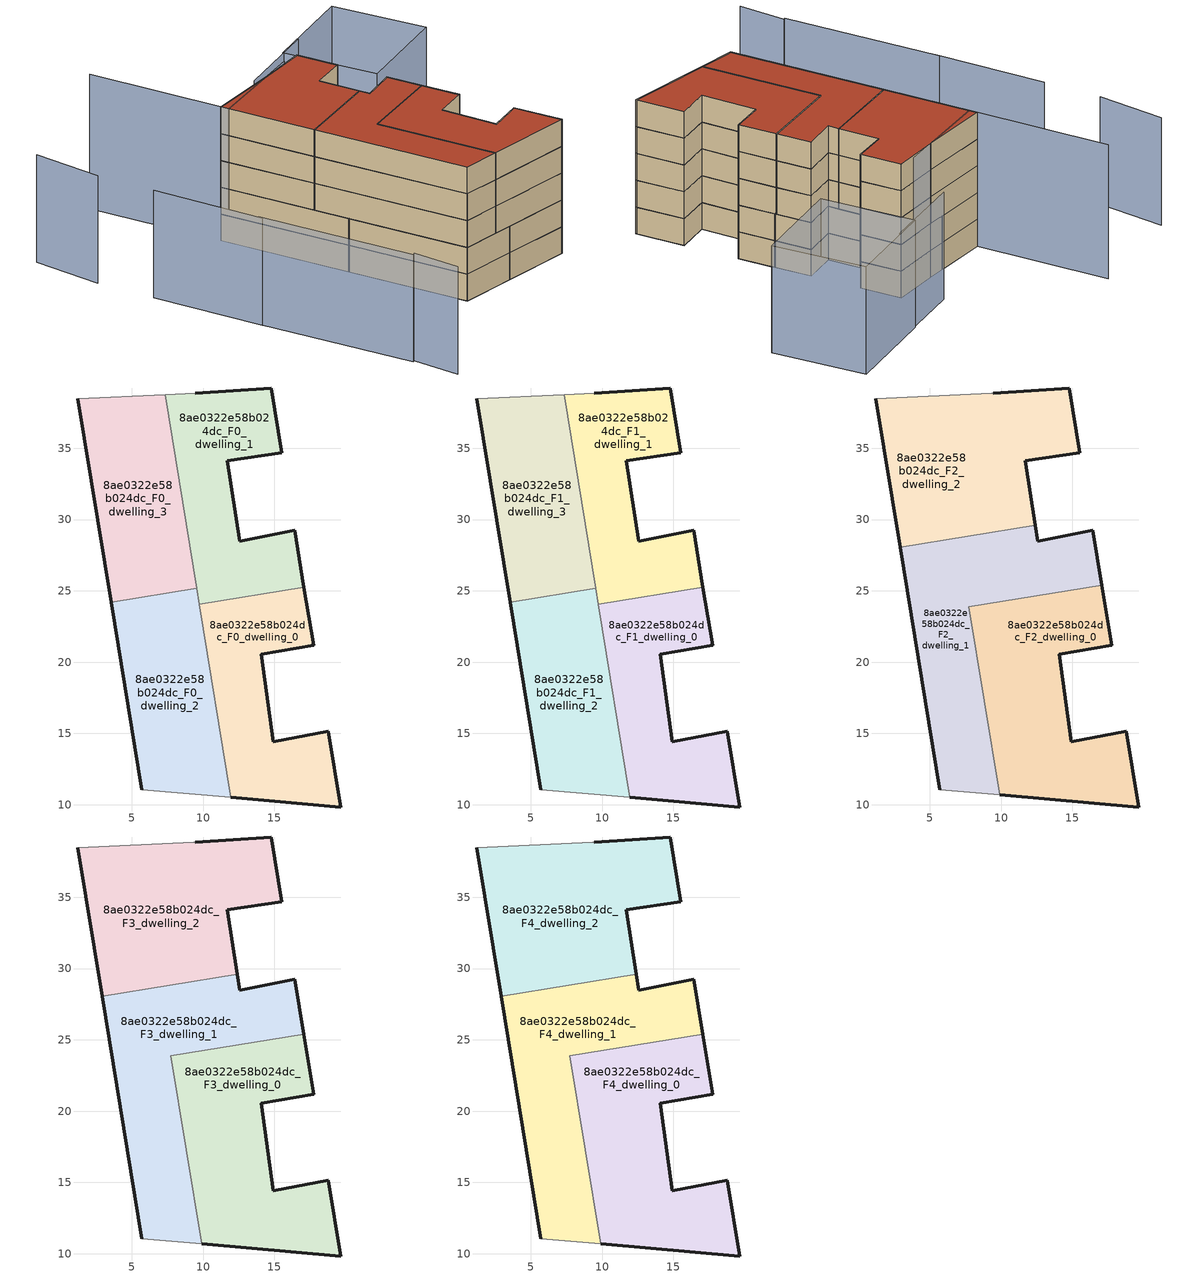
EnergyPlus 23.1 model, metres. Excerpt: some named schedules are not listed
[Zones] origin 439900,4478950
8ae0322e58b024dc_F0_dwelling_0
 floor ground (EU_floor_Construction): 19.64,9.84 18.76,15.17 14.9,14.42 14.08,20.57 17.74,21.17 17.07,25.24 9.74,24.04 11.95,10.52 z0
 wall outside (EU_wall_Construction): 17.07,25.24 17.74,21.17 14.08,20.57 14.9,14.42 18.76,15.17 19.64,9.84 11.95,10.52 z0:3
 wall to 8ae0322e58b024dc_F0_dwelling_1 (EU_wall_Construction): 9.74,24.04 17.07,25.24 z0:3
 wall to 8ae0322e58b024dc_F0_dwelling_2 (EU_wall_Construction): 11.95,10.52 9.74,24.04 z0:3
8ae0322e58b024dc_F0_dwelling_1
 floor ground (EU_floor_Construction): 17.07,25.24 16.41,29.24 12.57,28.46 11.69,34.11 15.5,34.7 14.76,39.22 9.44,38.84 7.34,38.75 9.74,24.04 z0
 wall outside (EU_wall_Construction): 9.44,38.84 14.76,39.22 15.5,34.7 11.69,34.11 12.57,28.46 16.41,29.24 17.07,25.24 z0:3
 wall adiabatic (EU_wall_Construction): 7.34,38.75 9.44,38.84 z0:3
 wall to 8ae0322e58b024dc_F0_dwelling_3 (EU_wall_Construction): 9.56,25.19 7.34,38.75 z0:3
 wall to 8ae0322e58b024dc_F0_dwelling_2 (EU_wall_Construction): 9.74,24.04 9.56,25.19 z0:3
8ae0322e58b024dc_F0_dwelling_2
 floor ground (EU_floor_Construction): 11.95,10.52 9.56,25.19 3.55,24.21 5.7,11.07 z0
 wall outside (EU_wall_Construction): 5.7,11.07 3.55,24.21 z0:3
 wall to 8ae0322e58b024dc_F0_dwelling_3 (EU_wall_Construction): 3.55,24.21 9.56,25.19 z0:3
 wall adiabatic (EU_wall_Construction): 11.95,10.52 5.7,11.07 z0:3
8ae0322e58b024dc_F0_dwelling_3
 floor ground (EU_floor_Construction): 9.56,25.19 7.34,38.75 1.22,38.46 3.55,24.21 z0
 wall outside (EU_wall_Construction): 3.55,24.21 1.22,38.46 z0:3
 wall adiabatic (EU_wall_Construction): 1.22,38.46 7.34,38.75 z0:3
8ae0322e58b024dc_F1_dwelling_0
 floor to 8ae0322e58b024dc_F0_dwelling_0 (EU_floor_Construction): 19.64,9.84 18.76,15.17 14.9,14.42 14.08,20.57 17.74,21.17 17.07,25.24 9.74,24.04 11.95,10.52 z3
 wall outside (EU_wall_Construction): 17.07,25.24 17.74,21.17 14.08,20.57 14.9,14.42 18.76,15.17 19.64,9.84 11.95,10.52 z3:6
 wall to 8ae0322e58b024dc_F1_dwelling_1 (EU_wall_Construction): 9.74,24.04 17.07,25.24 z3:6
 wall to 8ae0322e58b024dc_F1_dwelling_2 (EU_wall_Construction): 11.95,10.52 9.74,24.04 z3:6
8ae0322e58b024dc_F1_dwelling_1
 floor to 8ae0322e58b024dc_F0_dwelling_1 (EU_floor_Construction): 17.07,25.24 16.41,29.24 12.57,28.46 11.69,34.11 15.5,34.7 14.76,39.22 9.44,38.84 7.34,38.75 9.74,24.04 z3
 wall outside (EU_wall_Construction): 9.44,38.84 14.76,39.22 15.5,34.7 11.69,34.11 12.57,28.46 16.41,29.24 17.07,25.24 z3:6
 wall adiabatic (EU_wall_Construction): 7.34,38.75 9.44,38.84 z3:6
 wall to 8ae0322e58b024dc_F1_dwelling_3 (EU_wall_Construction): 9.56,25.19 7.34,38.75 z3:6
 wall to 8ae0322e58b024dc_F1_dwelling_2 (EU_wall_Construction): 9.74,24.04 9.56,25.19 z3:6
8ae0322e58b024dc_F1_dwelling_2
 floor to 8ae0322e58b024dc_F0_dwelling_2 (EU_floor_Construction): 11.95,10.52 9.56,25.19 3.55,24.21 5.7,11.07 z3
 wall outside (EU_wall_Construction): 5.7,11.07 3.55,24.21 z3:6
 wall to 8ae0322e58b024dc_F1_dwelling_3 (EU_wall_Construction): 3.55,24.21 9.56,25.19 z3:6
 wall adiabatic (EU_wall_Construction): 11.95,10.52 5.7,11.07 z3:6
8ae0322e58b024dc_F1_dwelling_3
 floor to 8ae0322e58b024dc_F0_dwelling_3 (EU_floor_Construction): 9.56,25.19 7.34,38.75 1.22,38.46 3.55,24.21 z3
 wall outside (EU_wall_Construction): 3.55,24.21 1.22,38.46 z3:6
 wall adiabatic (EU_wall_Construction): 1.22,38.46 7.34,38.75 z3:6
8ae0322e58b024dc_F2_dwelling_0
 floor to 8ae0322e58b024dc_F1_dwelling_0 (EU_floor_Construction): 19.64,9.84 18.76,15.17 14.9,14.42 14.08,20.57 17.74,21.17 17.07,25.24 9.74,24.04 11.95,10.52 z6
 floor to 8ae0322e58b024dc_F1_dwelling_2 (EU_floor_Construction): 11.95,10.52 9.72,24.21 7.73,23.88 9.89,10.7 z6
 floor to 8ae0322e58b024dc_F1_dwelling_1 (EU_floor_Construction): 17.07,25.24 17.04,25.4 9.72,24.21 9.74,24.04 z6
 wall outside (EU_wall_Construction): 17.04,25.41 17.74,21.17 14.08,20.57 14.9,14.42 18.76,15.17 19.64,9.84 9.89,10.7 z6:9
 wall to 8ae0322e58b024dc_F2_dwelling_1 (EU_wall_Construction): 9.89,10.7 7.73,23.88 17.04,25.41 z6:9
8ae0322e58b024dc_F2_dwelling_1
 floor to 8ae0322e58b024dc_F1_dwelling_2 (EU_floor_Construction): 9.89,10.7 7.73,23.88 9.72,24.21 9.56,25.19 3.55,24.21 5.7,11.07 z6
 floor to 8ae0322e58b024dc_F1_dwelling_1 (EU_floor_Construction): 17.04,25.4 16.41,29.24 12.57,28.46 12.39,29.61 8.92,29.05 9.72,24.21 z6
 floor to 8ae0322e58b024dc_F1_dwelling_3 (EU_floor_Construction): 9.56,25.19 8.92,29.05 2.92,28.07 3.55,24.21 z6
 wall outside (EU_wall_Construction): 5.7,11.07 2.92,28.07 / 12.39,29.61 12.57,28.46 16.41,29.24 17.04,25.41 z6:9
 wall adiabatic (EU_wall_Construction): 9.89,10.7 5.7,11.07 z6:9
 wall to 8ae0322e58b024dc_F2_dwelling_2 (EU_wall_Construction): 2.92,28.07 12.39,29.61 z6:9
8ae0322e58b024dc_F2_dwelling_2
 floor to 8ae0322e58b024dc_F1_dwelling_1 (EU_floor_Construction): 12.39,29.61 11.69,34.11 15.5,34.7 14.76,39.22 9.44,38.84 9.34,38.84 7.34,38.75 8.92,29.05 z6
 floor to 8ae0322e58b024dc_F1_dwelling_3 (EU_floor_Construction): 8.92,29.05 7.34,38.75 1.22,38.46 2.92,28.07 z6
 wall outside (EU_wall_Construction): 2.92,28.07 1.22,38.46 / 9.44,38.84 14.76,39.22 15.5,34.7 11.69,34.11 12.39,29.61 z6:9
 wall adiabatic (EU_wall_Construction): 1.22,38.46 9.34,38.84 9.44,38.84 z6:9
8ae0322e58b024dc_F3_dwelling_0
 floor to 8ae0322e58b024dc_F2_dwelling_0 (EU_floor_Construction): 19.64,9.84 18.76,15.17 14.9,14.42 14.08,20.57 17.74,21.17 17.04,25.41 7.73,23.88 9.89,10.7 z9
 wall outside (EU_wall_Construction): 17.04,25.41 17.74,21.17 14.08,20.57 14.9,14.42 18.76,15.17 19.64,9.84 9.89,10.7 z9:12
 wall to 8ae0322e58b024dc_F3_dwelling_1 (EU_wall_Construction): 9.89,10.7 7.73,23.88 17.04,25.41 z9:12
8ae0322e58b024dc_F3_dwelling_1
 floor to 8ae0322e58b024dc_F2_dwelling_1 (EU_floor_Construction): 9.89,10.7 7.73,23.88 17.04,25.41 16.41,29.24 12.57,28.46 12.39,29.61 2.92,28.07 5.7,11.07 z9
 wall outside (EU_wall_Construction): 5.7,11.07 2.92,28.07 / 12.39,29.61 12.57,28.46 16.41,29.24 17.04,25.41 z9:12
 wall adiabatic (EU_wall_Construction): 9.89,10.7 5.7,11.07 z9:12
 wall to 8ae0322e58b024dc_F3_dwelling_2 (EU_wall_Construction): 2.92,28.07 12.39,29.61 z9:12
8ae0322e58b024dc_F3_dwelling_2
 floor to 8ae0322e58b024dc_F2_dwelling_2 (EU_floor_Construction): 12.39,29.61 11.69,34.11 15.5,34.7 14.76,39.22 9.44,38.84 9.34,38.84 1.22,38.46 2.92,28.07 z9
 wall outside (EU_wall_Construction): 2.92,28.07 1.22,38.46 / 9.44,38.84 14.76,39.22 15.5,34.7 11.69,34.11 12.39,29.61 z9:12
 wall adiabatic (EU_wall_Construction): 1.22,38.46 9.34,38.84 9.44,38.84 z9:12
8ae0322e58b024dc_F4_dwelling_0
 floor to 8ae0322e58b024dc_F3_dwelling_0 (EU_floor_Construction): 19.64,9.84 18.76,15.17 14.9,14.42 14.08,20.57 17.74,21.17 17.04,25.41 7.73,23.88 9.89,10.7 z12
 wall outside (EU_wall_Construction): 17.04,25.41 17.74,21.17 14.08,20.57 14.9,14.42 18.76,15.17 19.64,9.84 9.89,10.7 z12:15
 wall to 8ae0322e58b024dc_F4_dwelling_1 (EU_wall_Construction): 9.89,10.7 7.73,23.88 17.04,25.41 z12:15
 roof outside (EU_roof_Construction): 17.04,25.41 17.74,21.17 14.08,20.57 14.9,14.42 18.76,15.17 19.64,9.84 9.89,10.7 7.73,23.88 z15
8ae0322e58b024dc_F4_dwelling_1
 floor to 8ae0322e58b024dc_F3_dwelling_1 (EU_floor_Construction): 9.89,10.7 7.73,23.88 17.04,25.41 16.41,29.24 12.57,28.46 12.39,29.61 2.92,28.07 5.7,11.07 z12
 wall outside (EU_wall_Construction): 5.7,11.07 2.92,28.07 / 12.39,29.61 12.57,28.46 16.41,29.24 17.04,25.41 z12:15
 wall adiabatic (EU_wall_Construction): 9.89,10.7 5.7,11.07 z12:15
 wall to 8ae0322e58b024dc_F4_dwelling_2 (EU_wall_Construction): 2.92,28.07 12.39,29.61 z12:15
 roof outside (EU_roof_Construction): 16.41,29.24 17.04,25.41 7.73,23.88 9.89,10.7 5.7,11.07 2.92,28.07 12.39,29.61 12.57,28.46 z15
8ae0322e58b024dc_F4_dwelling_2
 floor to 8ae0322e58b024dc_F3_dwelling_2 (EU_floor_Construction): 12.39,29.61 11.69,34.11 15.5,34.7 14.76,39.22 9.44,38.84 9.34,38.84 1.22,38.46 2.92,28.07 z12
 wall outside (EU_wall_Construction): 2.92,28.07 1.22,38.46 / 9.44,38.84 14.76,39.22 15.5,34.7 11.69,34.11 12.39,29.61 z12:15
 wall adiabatic (EU_wall_Construction): 1.22,38.46 9.34,38.84 9.44,38.84 z12:15
 roof outside (EU_roof_Construction): 14.76,39.22 15.5,34.7 11.69,34.11 12.39,29.61 2.92,28.07 1.22,38.46 9.34,38.84 9.44,38.84 z15
shading: 5.7,11.06 15.64,12.57 / -7.71,7.49 -7.4,2.29 / -10.8,24.53 -7.98,7.39 / -12.54,36.34 -10.8,24.09 / -13.45,50.22 -13.42,42.62 / 22.12,44.68 12.39,42.75 / 18.89,44.16 29.89,46.38 / 29.89,46.38 31.95,36.14 / 31.95,36.14 20.96,33.92 / 20.96,33.92 18.89,44.16 z0:12; 12.94,39.39 1.36,37.57 / 1.36,37.57 -1.08,53.06 z0:15
[Building]
EU S2 Campaign: North Axis=0; Terrain=City; Solar Distribution=FullExterior
[Site:Location]
Madrid: Latitude=40.5; Longitude=-3.5; Time Zone=1; Elevation=609
[SizingPeriod:WeatherFileDays]
AnnualSizingPeriod: Begin Month=1; Begin Day of Month=1; End Month=12; End Day of Month=31; Day of Week for Start Day=Monday; Use Weather File Daylight Saving Period=No; Use Weather File Rain and Snow Indicators=No
[MATERIAL]
EU_InternalMass_Material: Roughness=MediumRough; Thickness=0.1; Conductivity=1; Density=1800; Specific Heat=900; Thermal Absorptance=0.9; Solar Absorptance=0.7; Visible Absorptance=0.7
[MATERIAL:NOMASS] Roughness=MediumRough; Thermal Absorptance=0.9; Solar Absorptance=0.7; Visible Absorptance=0.7
Name | Thermal Resistance
EU_wall_NoMass | 0.609216
EU_roof_NoMass | 0.513268
EU_floor_NoMass | 0.568163
[CONSTRUCTION]
EU_wall_Construction: EU_wall_NoMass
EU_roof_Construction: EU_roof_NoMass
EU_floor_Construction: EU_floor_NoMass
EU_InternalMass_Construction: EU_InternalMass_Material
[ZONE] Type=1; Multiplier=1; Ceiling Height=autocalculate; Floor Area=autocalculate; Part of Total Floor Area=Yes
Name | Volume
8ae0322e58b024dc_F0_dwelling_0; 8ae0322e58b024dc_F1_dwelling_0 | 257.137
8ae0322e58b024dc_F2_dwelling_0; 8ae0322e58b024dc_F3_dwelling_0; 8ae0322e58b024dc_F4_dwelling_0 | 342.912
8ae0322e58b024dc_F0_dwelling_1; 8ae0322e58b024dc_F1_dwelling_1 | 257.155
8ae0322e58b024dc_F2_dwelling_1; 8ae0322e58b024dc_F3_dwelling_1; 8ae0322e58b024dc_F4_dwelling_1 | 342.875
8ae0322e58b024dc_F0_dwelling_2; 8ae0322e58b024dc_F1_dwelling_2; 8ae0322e58b024dc_F0_dwelling_3; 8ae0322e58b024dc_F1_dwelling_3 | 257.174
8ae0322e58b024dc_F2_dwelling_2; 8ae0322e58b024dc_F3_dwelling_2; 8ae0322e58b024dc_F4_dwelling_2 | 342.863
[INTERNALMASS] Construction=EU_InternalMass_Construction
Name | Zone or ZoneList | Surface Area
8ae0322e58b024dc_F0_dwelling_0_EU_InternalMass | 8ae0322e58b024dc_F0_dwelling_0 | 85.7123
8ae0322e58b024dc_F0_dwelling_1_EU_InternalMass | 8ae0322e58b024dc_F0_dwelling_1 | 85.7186
8ae0322e58b024dc_F0_dwelling_2_EU_InternalMass | 8ae0322e58b024dc_F0_dwelling_2 | 85.7248
8ae0322e58b024dc_F0_dwelling_3_EU_InternalMass | 8ae0322e58b024dc_F0_dwelling_3 | 85.7246
8ae0322e58b024dc_F1_dwelling_0_EU_InternalMass | 8ae0322e58b024dc_F1_dwelling_0 | 85.7123
8ae0322e58b024dc_F1_dwelling_1_EU_InternalMass | 8ae0322e58b024dc_F1_dwelling_1 | 85.7186
8ae0322e58b024dc_F1_dwelling_2_EU_InternalMass | 8ae0322e58b024dc_F1_dwelling_2 | 85.7248
8ae0322e58b024dc_F1_dwelling_3_EU_InternalMass | 8ae0322e58b024dc_F1_dwelling_3 | 85.7246
8ae0322e58b024dc_F2_dwelling_0_EU_InternalMass | 8ae0322e58b024dc_F2_dwelling_0 | 114.303
8ae0322e58b024dc_F2_dwelling_1_EU_InternalMass | 8ae0322e58b024dc_F2_dwelling_1 | 114.291
8ae0322e58b024dc_F2_dwelling_2_EU_InternalMass | 8ae0322e58b024dc_F2_dwelling_2 | 114.286
8ae0322e58b024dc_F3_dwelling_0_EU_InternalMass | 8ae0322e58b024dc_F3_dwelling_0 | 114.303
8ae0322e58b024dc_F3_dwelling_1_EU_InternalMass | 8ae0322e58b024dc_F3_dwelling_1 | 114.291
8ae0322e58b024dc_F3_dwelling_2_EU_InternalMass | 8ae0322e58b024dc_F3_dwelling_2 | 114.286
8ae0322e58b024dc_F4_dwelling_0_EU_InternalMass | 8ae0322e58b024dc_F4_dwelling_0 | 114.303
8ae0322e58b024dc_F4_dwelling_1_EU_InternalMass | 8ae0322e58b024dc_F4_dwelling_1 | 114.291
8ae0322e58b024dc_F4_dwelling_2_EU_InternalMass | 8ae0322e58b024dc_F4_dwelling_2 | 114.286
[OTHEREQUIPMENT] Fuel Type=Electricity; Design Level Calculation Method=Watts/Area; Power per Zone Floor Area=1; Fraction Latent=0; Fraction Radiant=0; Fraction Lost=0; Carbon Dioxide Generation Rate=0; EndUse Subcategory=EU_Step8_InternalGains
Name | Zone or ZoneList or Space or SpaceList | Schedule
EU_Step8_InternalGain_8ae0322e58b024dc_F0_dwelling_0_f000 | 8ae0322e58b024dc_F0_dwelling_0 | EU_Step8_GainSchedule_8ae0322e58b024dc_F0_dwelling_0_f000
EU_Step8_InternalGain_8ae0322e58b024dc_F0_dwelling_1_f000 | 8ae0322e58b024dc_F0_dwelling_1 | EU_Step8_GainSchedule_8ae0322e58b024dc_F0_dwelling_1_f000
EU_Step8_InternalGain_8ae0322e58b024dc_F0_dwelling_2_f000 | 8ae0322e58b024dc_F0_dwelling_2 | EU_Step8_GainSchedule_8ae0322e58b024dc_F0_dwelling_2_f000
EU_Step8_InternalGain_8ae0322e58b024dc_F0_dwelling_3_f000 | 8ae0322e58b024dc_F0_dwelling_3 | EU_Step8_GainSchedule_8ae0322e58b024dc_F0_dwelling_3_f000
EU_Step8_InternalGain_8ae0322e58b024dc_F1_dwelling_0_f000 | 8ae0322e58b024dc_F1_dwelling_0 | EU_Step8_GainSchedule_8ae0322e58b024dc_F1_dwelling_0_f000
EU_Step8_InternalGain_8ae0322e58b024dc_F1_dwelling_1_f000 | 8ae0322e58b024dc_F1_dwelling_1 | EU_Step8_GainSchedule_8ae0322e58b024dc_F1_dwelling_1_f000
EU_Step8_InternalGain_8ae0322e58b024dc_F1_dwelling_2_f000 | 8ae0322e58b024dc_F1_dwelling_2 | EU_Step8_GainSchedule_8ae0322e58b024dc_F1_dwelling_2_f000
EU_Step8_InternalGain_8ae0322e58b024dc_F1_dwelling_3_f000 | 8ae0322e58b024dc_F1_dwelling_3 | EU_Step8_GainSchedule_8ae0322e58b024dc_F1_dwelling_3_f000
EU_Step8_InternalGain_8ae0322e58b024dc_F2_dwelling_0_f000 | 8ae0322e58b024dc_F2_dwelling_0 | EU_Step8_GainSchedule_8ae0322e58b024dc_F2_dwelling_0_f000
EU_Step8_InternalGain_8ae0322e58b024dc_F2_dwelling_1_f000 | 8ae0322e58b024dc_F2_dwelling_1 | EU_Step8_GainSchedule_8ae0322e58b024dc_F2_dwelling_1_f000
EU_Step8_InternalGain_8ae0322e58b024dc_F2_dwelling_2_f000 | 8ae0322e58b024dc_F2_dwelling_2 | EU_Step8_GainSchedule_8ae0322e58b024dc_F2_dwelling_2_f000
EU_Step8_InternalGain_8ae0322e58b024dc_F3_dwelling_0_f000 | 8ae0322e58b024dc_F3_dwelling_0 | EU_Step8_GainSchedule_8ae0322e58b024dc_F3_dwelling_0_f000
EU_Step8_InternalGain_8ae0322e58b024dc_F3_dwelling_1_f000 | 8ae0322e58b024dc_F3_dwelling_1 | EU_Step8_GainSchedule_8ae0322e58b024dc_F3_dwelling_1_f000
EU_Step8_InternalGain_8ae0322e58b024dc_F3_dwelling_2_f000 | 8ae0322e58b024dc_F3_dwelling_2 | EU_Step8_GainSchedule_8ae0322e58b024dc_F3_dwelling_2_f000
EU_Step8_InternalGain_8ae0322e58b024dc_F4_dwelling_0_f000 | 8ae0322e58b024dc_F4_dwelling_0 | EU_Step8_GainSchedule_8ae0322e58b024dc_F4_dwelling_0_f000
EU_Step8_InternalGain_8ae0322e58b024dc_F4_dwelling_1_f000 | 8ae0322e58b024dc_F4_dwelling_1 | EU_Step8_GainSchedule_8ae0322e58b024dc_F4_dwelling_1_f000
EU_Step8_InternalGain_8ae0322e58b024dc_F4_dwelling_2_f000 | 8ae0322e58b024dc_F4_dwelling_2 | EU_Step8_GainSchedule_8ae0322e58b024dc_F4_dwelling_2_f000
[ZONEVENTILATION:DESIGNFLOWRATE] Schedule=EU_AlwaysOn; Design Flow Rate Calculation Method=AirChanges/Hour; Air Changes per Hour=0.752966; Ventilation Type=Natural; Fan Pressure Rise=0; Fan Total Efficiency=1; Constant Term Coefficient=1; Temperature Term Coefficient=0; Velocity Term Coefficient=0; Velocity Squared Term Coefficient=0; Minimum Indoor Temperature=-100; Maximum Indoor Temperature=100; Delta Temperature=-100; Minimum Outdoor Temperature=-100; Maximum Outdoor Temperature=100; Maximum Wind Speed=40
Name | Zone or ZoneList or Space or SpaceList
EU_ConstantAir_8ae0322e58b024dc_F0_dwelling_0 | 8ae0322e58b024dc_F0_dwelling_0
EU_ConstantAir_8ae0322e58b024dc_F0_dwelling_1 | 8ae0322e58b024dc_F0_dwelling_1
EU_ConstantAir_8ae0322e58b024dc_F0_dwelling_2 | 8ae0322e58b024dc_F0_dwelling_2
EU_ConstantAir_8ae0322e58b024dc_F0_dwelling_3 | 8ae0322e58b024dc_F0_dwelling_3
EU_ConstantAir_8ae0322e58b024dc_F1_dwelling_0 | 8ae0322e58b024dc_F1_dwelling_0
EU_ConstantAir_8ae0322e58b024dc_F1_dwelling_1 | 8ae0322e58b024dc_F1_dwelling_1
EU_ConstantAir_8ae0322e58b024dc_F1_dwelling_2 | 8ae0322e58b024dc_F1_dwelling_2
EU_ConstantAir_8ae0322e58b024dc_F1_dwelling_3 | 8ae0322e58b024dc_F1_dwelling_3
EU_ConstantAir_8ae0322e58b024dc_F2_dwelling_0 | 8ae0322e58b024dc_F2_dwelling_0
EU_ConstantAir_8ae0322e58b024dc_F2_dwelling_1 | 8ae0322e58b024dc_F2_dwelling_1
EU_ConstantAir_8ae0322e58b024dc_F2_dwelling_2 | 8ae0322e58b024dc_F2_dwelling_2
EU_ConstantAir_8ae0322e58b024dc_F3_dwelling_0 | 8ae0322e58b024dc_F3_dwelling_0
EU_ConstantAir_8ae0322e58b024dc_F3_dwelling_1 | 8ae0322e58b024dc_F3_dwelling_1
EU_ConstantAir_8ae0322e58b024dc_F3_dwelling_2 | 8ae0322e58b024dc_F3_dwelling_2
EU_ConstantAir_8ae0322e58b024dc_F4_dwelling_0 | 8ae0322e58b024dc_F4_dwelling_0
EU_ConstantAir_8ae0322e58b024dc_F4_dwelling_1 | 8ae0322e58b024dc_F4_dwelling_1
EU_ConstantAir_8ae0322e58b024dc_F4_dwelling_2 | 8ae0322e58b024dc_F4_dwelling_2
[HVACTEMPLATE:THERMOSTAT] Constant Heating Setpoint=20; Constant Cooling Setpoint=50
EU_HeatOnly_8ae0322e58b024dc_F0_dwelling_0; EU_HeatOnly_8ae0322e58b024dc_F0_dwelling_1; EU_HeatOnly_8ae0322e58b024dc_F0_dwelling_2; EU_HeatOnly_8ae0322e58b024dc_F0_dwelling_3; EU_HeatOnly_8ae0322e58b024dc_F1_dwelling_0; EU_HeatOnly_8ae0322e58b024dc_F1_dwelling_1; EU_HeatOnly_8ae0322e58b024dc_F1_dwelling_2; EU_HeatOnly_8ae0322e58b024dc_F1_dwelling_3; EU_HeatOnly_8ae0322e58b024dc_F2_dwelling_0; EU_HeatOnly_8ae0322e58b024dc_F2_dwelling_1; EU_HeatOnly_8ae0322e58b024dc_F2_dwelling_2; EU_HeatOnly_8ae0322e58b024dc_F3_dwelling_0
